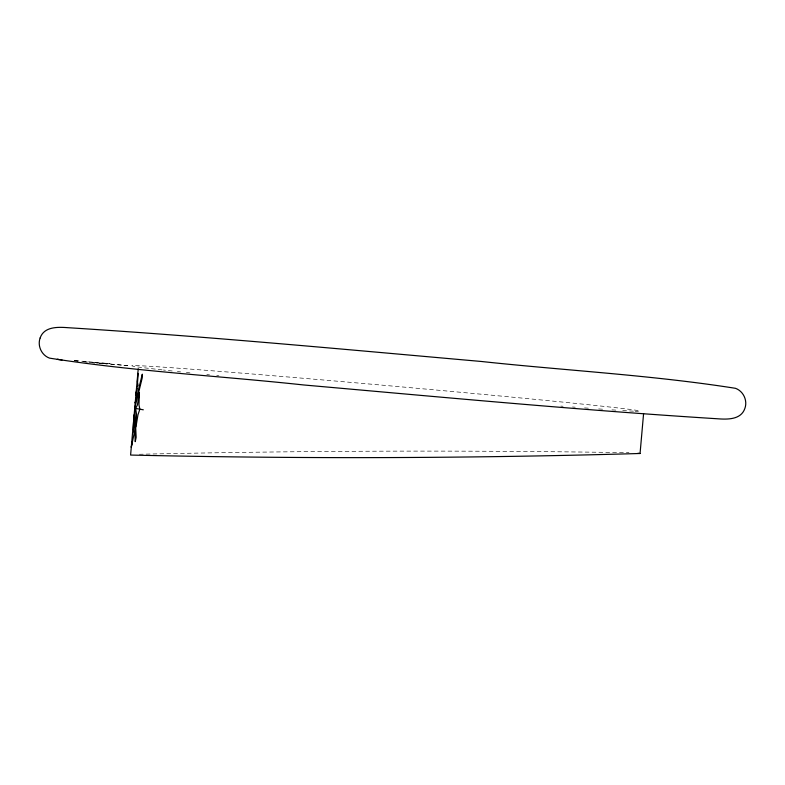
<?xml version="1.0" encoding="UTF-8"?>
<svg xmlns="http://www.w3.org/2000/svg" width="785" height="785" viewBox="0 0 785 785"><rect width="100%" height="100%" fill="white"/><g stroke="black" fill="none" stroke-linecap="round" stroke-linejoin="round"><path stroke-width="0.59" stroke-dasharray="3.92 2.94" d="M139.308 454.27C302.5 450.629 465.79 450.178 628.991 452.69M74.909 360.58L110.155 363.69L88.901 362.179M87.724 362.081L81.866 361.591L86.585 362.032M92.532 362.905L94.808 363.102M99.371 363.494L106.603 363.906L91.296 362.474M74.114 360.776L78.961 361.257M74.418 360.747L77.823 361.129M633.456 411.163A253.673 2.944 5.1 0 1 622.652 410.555M615.872 410.123A253.673 2.944 5.1 0 1 609.876 409.721M602.566 409.211A253.673 2.944 5.1 0 1 598.052 408.887M588.387 408.18A253.673 2.944 5.1 0 1 584.56 407.896M575.238 407.199A253.673 2.944 5.1 0 1 572.481 406.983M563.1 406.267A253.673 2.944 5.1 0 1 560.833 406.09M218.946 375.819A253.673 2.944 5.1 0 1 216.709 375.593M209.566 374.877A253.673 2.944 5.1 0 1 206.818 374.602M189.96 372.875A253.673 2.944 5.1 0 1 186.359 372.502M180.629 371.894A253.673 2.944 5.1 0 1 177.361 371.55M172.219 370.991A253.673 2.944 5.1 0 1 163.427 370.02M162.073 369.872A253.673 2.944 5.1 0 1 369.195 384.002A253.673 2.944 5.1 0 1 635.153 411.242M127.769 365.604L105.671 363.681L127.769 365.604"/><path stroke-width="1.18" d="M133.538 427.688L133.597 421.211L133.371 429.719L134.127 433.565L131.281 447.303L132.253 441.67M137.532 381.765L137.826 373.346L137.444 382.03L138.101 385.582L137.071 386.828L135.864 395.542L136.982 388.516M138.229 368.803L130.595 455.055C300.312 458.95 470.372 458.42 640.06 453.485L643.582 413.656M136.158 398.387L135.197 403.048L142.311 374.19L142.163 378.125L134.735 408.278L136.158 437.323L135.226 441.651L134.156 414.784L134.49 418.415M58.492 359.373L57.295 359.373L62.015 360.001M135.373 408.278L134.735 408.278L143.312 409.799M637.901 453.298L640.06 453.485M139.416 392.51L138.965 404.834L139.848 409.181L137.964 414.784L135.952 426.873L136.521 414.303L135.628 408.435L137.454 404.903L139.416 392.51M40.143 337.952C37.209 345.842 41.595 355.281 49.524 358.127C133.617 371.374 218.946 375.848 303.569 384.954C441.347 397.112 579.094 410.094 717.147 418.748C727.018 419.494 740.893 420.014 744.857 408.485C747.791 400.595 743.405 391.156 735.476 388.31C651.383 375.063 566.054 370.589 481.431 361.483C343.653 349.325 205.905 336.343 67.853 327.688C57.982 326.943 44.107 326.423 40.143 337.952"/></g></svg>
